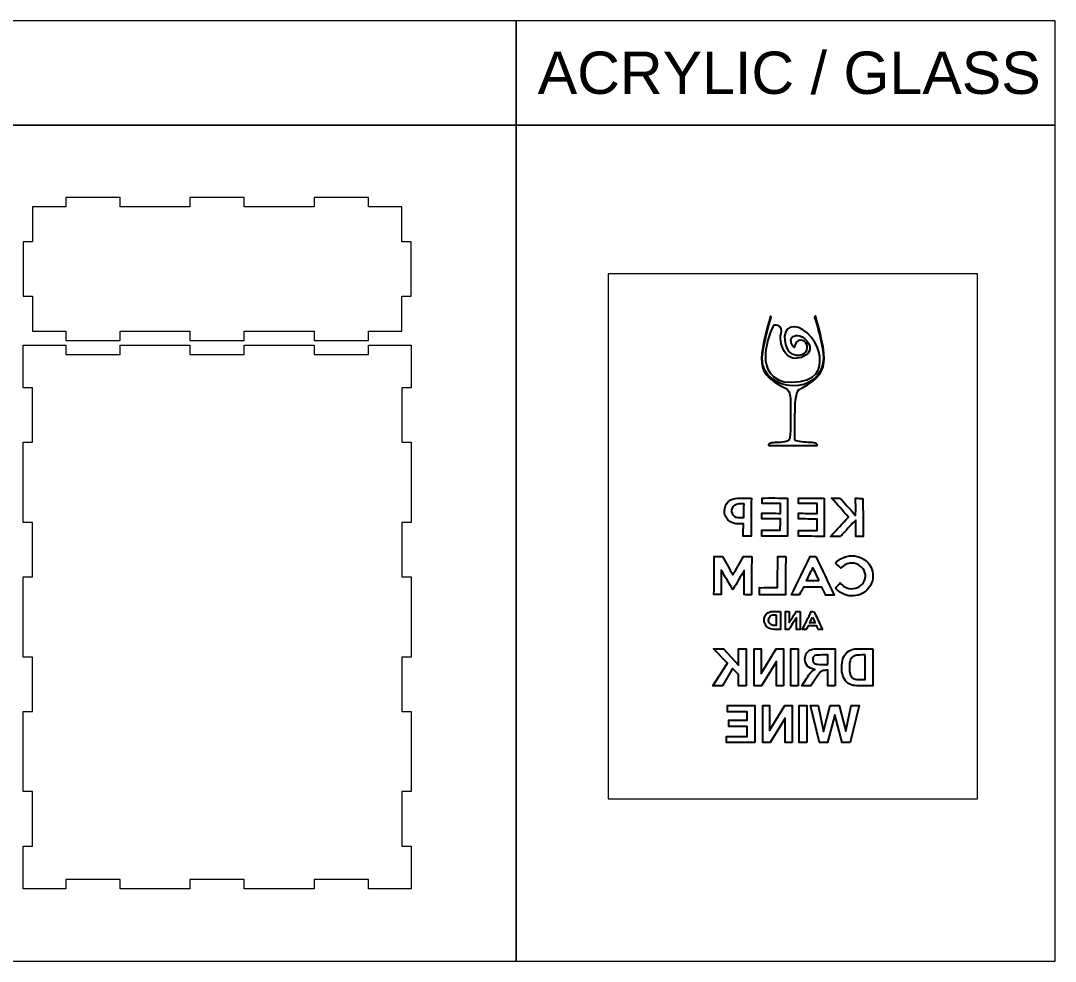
# Model space of a CAD drawing. Header units: millimetres. Extents: x -588 to 588, y -672 to 672.
# Drawn here: x -79 to 588, y -672 to -66 of the extents above; entities that cross this region are included whole.
import ezdxf

# ---------------------------------------------------------------- set-up
doc = ezdxf.new("R2010")
doc.units = ezdxf.units.MM
doc.header["$MEASUREMENT"] = 0
doc.layers.add('Camada 1', color=7, linetype='Continuous')
doc.styles.add('3', font='Arial', dxfattribs={"height": 1})

msp = doc.modelspace()

# ---------------------------------------------------------------- linework, layer by layer
at = {"layer": 'Camada 1', "color": 142, "lineweight": 20}
for points in [[(-587.6315, -133.3866), (240.4087, -133.3866), (240.4087, -66.1864), (-587.6315, -66.1864), (-587.6315, -133.3866)], [(240.4087, -133.3866), (587.6315, -133.3866), (587.6315, -66.1864), (240.4087, -66.1864), (240.4087, -133.3866)], [(-587.6315, -671.8666), (240.4087, -671.8666), (240.4087, -133.3866), (-587.6315, -133.3866), (-587.6315, -671.8666)], [(240.4087, -671.8666), (587.6315, -671.8666), (587.6315, -133.3866), (240.4087, -133.3866), (240.4087, -671.8666)]]:
    msp.add_lwpolyline(points, close=True, dxfattribs=at)
at = {"layer": 'Camada 1', "color": 250, "lineweight": 20}
msp.add_lwpolyline([(299.6132, -567.1748), (537.6132, -567.1748), (537.6132, -229.1748), (299.6132, -229.1748), (299.6132, -567.1748)], close=True, dxfattribs=at)
at = {"layer": 'Camada 1', "color": 230, "lineweight": 9}
for points, knots in [([(30.3886, -266.1266), (30.3886, -266.1266), (-14.6114, -266.1266), (-14.6114, -266.1266), (-14.6114, -266.1266), (-14.6114, -266.1266), (-14.6114, -272.1266), (-14.6114, -272.1266), (-14.6114, -272.1266), (-14.6114, -272.1266), (-49.6114, -272.1266), (-49.6114, -272.1266), (-49.6114, -272.1266), (-49.6114, -272.1266), (-49.6114, -266.1266), (-49.6114, -266.1266), (-49.6114, -266.1266), (-49.6114, -266.1266), (-71.1114, -266.1266), (-71.1114, -266.1266), (-71.1114, -266.1266), (-71.1114, -266.1266), (-71.1114, -243.6266), (-71.1114, -243.6266), (-71.1114, -243.6266), (-71.1114, -243.6266), (-77.1114, -243.6266), (-77.1114, -243.6266), (-77.1114, -243.6266), (-77.1114, -243.6266), (-77.1114, -208.6266), (-77.1114, -208.6266), (-77.1114, -208.6266), (-77.1114, -208.6266), (-71.1114, -208.6266), (-71.1114, -208.6266), (-71.1114, -208.6266), (-71.1114, -208.6266), (-71.1114, -186.1266), (-71.1114, -186.1266), (-71.1114, -186.1266), (-71.1114, -186.1266), (-49.6114, -186.1266), (-49.6114, -186.1266), (-49.6114, -186.1266), (-49.6114, -186.1266), (-49.6114, -180.1266), (-49.6114, -180.1266), (-49.6114, -180.1266), (-49.6114, -180.1266), (-14.6114, -180.1266), (-14.6114, -180.1266), (-14.6114, -180.1266), (-14.6114, -180.1266), (-14.6114, -186.1266), (-14.6114, -186.1266), (-14.6114, -186.1266), (-14.6114, -186.1266), (30.3886, -186.1266), (30.3886, -186.1266), (30.3886, -186.1266), (30.3886, -186.1266), (30.3886, -180.1266), (30.3886, -180.1266), (30.3886, -180.1266), (30.3886, -180.1266), (65.3886, -180.1266), (65.3886, -180.1266), (65.3886, -180.1266), (65.3886, -180.1266), (65.3886, -186.1266), (65.3886, -186.1266), (65.3886, -186.1266), (65.3886, -186.1266), (110.3886, -186.1266), (110.3886, -186.1266), (110.3886, -186.1266), (110.3886, -186.1266), (110.3886, -180.1266), (110.3886, -180.1266), (110.3886, -180.1266), (110.3886, -180.1266), (145.3886, -180.1266), (145.3886, -180.1266), (145.3886, -180.1266), (145.3886, -180.1266), (145.3886, -186.1266), (145.3886, -186.1266), (145.3886, -186.1266), (145.3886, -186.1266), (166.8886, -186.1266), (166.8886, -186.1266), (166.8886, -186.1266), (166.8886, -186.1266), (166.8886, -208.6266), (166.8886, -208.6266), (166.8886, -208.6266), (166.8886, -208.6266), (172.8886, -208.6266), (172.8886, -208.6266), (172.8886, -208.6266), (172.8886, -208.6266), (172.8886, -243.6266), (172.8886, -243.6266), (172.8886, -243.6266), (172.8886, -243.6266), (166.8886, -243.6266), (166.8886, -243.6266), (166.8886, -243.6266), (166.8886, -243.6266), (166.8886, -266.1266), (166.8886, -266.1266), (166.8886, -266.1266), (166.8886, -266.1266), (145.3886, -266.1266), (145.3886, -266.1266), (145.3886, -266.1266), (145.3886, -266.1266), (145.3886, -272.1266), (145.3886, -272.1266), (145.3886, -272.1266), (145.3886, -272.1266), (110.3886, -272.1266), (110.3886, -272.1266), (110.3886, -272.1266), (110.3886, -272.1266), (110.3886, -266.1266), (110.3886, -266.1266), (110.3886, -266.1266), (110.3886, -266.1266), (65.3886, -266.1266), (65.3886, -266.1266), (65.3886, -266.1266), (65.3886, -266.1266), (65.3886, -272.1266), (65.3886, -272.1266), (65.3886, -272.1266), (65.3886, -272.1266), (30.3886, -272.1266), (30.3886, -272.1266), (30.3886, -272.1266), (30.3886, -272.1266), (30.3886, -266.1266), (30.3886, -266.1266)], [0, 0, 0, 0, 0.02702703, 0.02702703, 0.02702703, 0.02702703, 0.05405405, 0.05405405, 0.05405405, 0.05405405, 0.08108108, 0.08108108, 0.08108108, 0.08108108, 0.10810811, 0.10810811, 0.10810811, 0.10810811, 0.13513514, 0.13513514, 0.13513514, 0.13513514, 0.16216216, 0.16216216, 0.16216216, 0.16216216, 0.18918919, 0.18918919, 0.18918919, 0.18918919, 0.21621622, 0.21621622, 0.21621622, 0.21621622, 0.24324324, 0.24324324, 0.24324324, 0.24324324, 0.27027027, 0.27027027, 0.27027027, 0.27027027, 0.2972973, 0.2972973, 0.2972973, 0.2972973, 0.32432432, 0.32432432, 0.32432432, 0.32432432, 0.35135135, 0.35135135, 0.35135135, 0.35135135, 0.37837838, 0.37837838, 0.37837838, 0.37837838, 0.40540541, 0.40540541, 0.40540541, 0.40540541, 0.43243243, 0.43243243, 0.43243243, 0.43243243, 0.45945946, 0.45945946, 0.45945946, 0.45945946, 0.48648649, 0.48648649, 0.48648649, 0.48648649, 0.51351351, 0.51351351, 0.51351351, 0.51351351, 0.54054054, 0.54054054, 0.54054054, 0.54054054, 0.56756757, 0.56756757, 0.56756757, 0.56756757, 0.59459459, 0.59459459, 0.59459459, 0.59459459, 0.62162162, 0.62162162, 0.62162162, 0.62162162, 0.64864865, 0.64864865, 0.64864865, 0.64864865, 0.67567568, 0.67567568, 0.67567568, 0.67567568, 0.7027027, 0.7027027, 0.7027027, 0.7027027, 0.72972973, 0.72972973, 0.72972973, 0.72972973, 0.75675676, 0.75675676, 0.75675676, 0.75675676, 0.78378378, 0.78378378, 0.78378378, 0.78378378, 0.81081081, 0.81081081, 0.81081081, 0.81081081, 0.83783784, 0.83783784, 0.83783784, 0.83783784, 0.86486486, 0.86486486, 0.86486486, 0.86486486, 0.89189189, 0.89189189, 0.89189189, 0.89189189, 0.91891892, 0.91891892, 0.91891892, 0.91891892, 0.94594595, 0.94594595, 0.94594595, 0.94594595, 1, 1, 1, 1]), ([(110.3886, -275.1266), (110.3886, -275.1266), (65.3886, -275.1266), (65.3886, -275.1266), (65.3886, -275.1266), (65.3886, -275.1266), (65.3886, -281.1266), (65.3886, -281.1266), (65.3886, -281.1266), (65.3886, -281.1266), (30.3886, -281.1266), (30.3886, -281.1266), (30.3886, -281.1266), (30.3886, -281.1266), (30.3886, -275.1266), (30.3886, -275.1266), (30.3886, -275.1266), (30.3886, -275.1266), (-14.6114, -275.1266), (-14.6114, -275.1266), (-14.6114, -275.1266), (-14.6114, -275.1266), (-14.6114, -281.1266), (-14.6114, -281.1266), (-14.6114, -281.1266), (-14.6114, -281.1266), (-49.6114, -281.1266), (-49.6114, -281.1266), (-49.6114, -281.1266), (-49.6114, -281.1266), (-49.6114, -275.1266), (-49.6114, -275.1266), (-49.6114, -275.1266), (-49.6114, -275.1266), (-77.1114, -275.1266), (-77.1114, -275.1266), (-77.1114, -275.1266), (-77.1114, -275.1266), (-77.1114, -302.6266), (-77.1114, -302.6266), (-77.1114, -302.6266), (-77.1114, -302.6266), (-71.1114, -302.6266), (-71.1114, -302.6266), (-71.1114, -302.6266), (-71.1114, -302.6266), (-71.1114, -337.6266), (-71.1114, -337.6266), (-71.1114, -337.6266), (-71.1114, -337.6266), (-77.1114, -337.6266), (-77.1114, -337.6266), (-77.1114, -337.6266), (-77.1114, -337.6266), (-77.1114, -389.2933), (-77.1114, -389.2933), (-77.1114, -389.2933), (-77.1114, -389.2933), (-71.1114, -389.2933), (-71.1114, -389.2933), (-71.1114, -389.2933), (-71.1114, -389.2933), (-71.1114, -424.2933), (-71.1114, -424.2933), (-71.1114, -424.2933), (-71.1114, -424.2933), (-77.1114, -424.2933), (-77.1114, -424.2933), (-77.1114, -424.2933), (-77.1114, -424.2933), (-77.1114, -475.9599), (-77.1114, -475.9599), (-77.1114, -475.9599), (-77.1114, -475.9599), (-71.1114, -475.9599), (-71.1114, -475.9599), (-71.1114, -475.9599), (-71.1114, -475.9599), (-71.1114, -510.9599), (-71.1114, -510.9599), (-71.1114, -510.9599), (-71.1114, -510.9599), (-77.1114, -510.9599), (-77.1114, -510.9599), (-77.1114, -510.9599), (-77.1114, -510.9599), (-77.1114, -562.6266), (-77.1114, -562.6266), (-77.1114, -562.6266), (-77.1114, -562.6266), (-71.1114, -562.6266), (-71.1114, -562.6266), (-71.1114, -562.6266), (-71.1114, -562.6266), (-71.1114, -597.6266), (-71.1114, -597.6266), (-71.1114, -597.6266), (-71.1114, -597.6266), (-77.1114, -597.6266), (-77.1114, -597.6266), (-77.1114, -597.6266), (-77.1114, -597.6266), (-77.1114, -625.1266), (-77.1114, -625.1266), (-77.1114, -625.1266), (-77.1114, -625.1266), (-49.6114, -625.1266), (-49.6114, -625.1266), (-49.6114, -625.1266), (-49.6114, -625.1266), (-49.6114, -619.1266), (-49.6114, -619.1266), (-49.6114, -619.1266), (-49.6114, -619.1266), (-14.6114, -619.1266), (-14.6114, -619.1266), (-14.6114, -619.1266), (-14.6114, -619.1266), (-14.6114, -625.1266), (-14.6114, -625.1266), (-14.6114, -625.1266), (-14.6114, -625.1266), (30.3886, -625.1266), (30.3886, -625.1266), (30.3886, -625.1266), (30.3886, -625.1266), (30.3886, -619.1266), (30.3886, -619.1266), (30.3886, -619.1266), (30.3886, -619.1266), (65.3886, -619.1266), (65.3886, -619.1266), (65.3886, -619.1266), (65.3886, -619.1266), (65.3886, -625.1266), (65.3886, -625.1266), (65.3886, -625.1266), (65.3886, -625.1266), (110.3886, -625.1266), (110.3886, -625.1266), (110.3886, -625.1266), (110.3886, -625.1266), (110.3886, -619.1266), (110.3886, -619.1266), (110.3886, -619.1266), (110.3886, -619.1266), (145.3886, -619.1266), (145.3886, -619.1266), (145.3886, -619.1266), (145.3886, -619.1266), (145.3886, -625.1266), (145.3886, -625.1266), (145.3886, -625.1266), (145.3886, -625.1266), (172.8886, -625.1266), (172.8886, -625.1266), (172.8886, -625.1266), (172.8886, -625.1266), (172.8886, -597.6266), (172.8886, -597.6266), (172.8886, -597.6266), (172.8886, -597.6266), (166.8886, -597.6266), (166.8886, -597.6266), (166.8886, -597.6266), (166.8886, -597.6266), (166.8886, -562.6266), (166.8886, -562.6266), (166.8886, -562.6266), (166.8886, -562.6266), (172.8886, -562.6266), (172.8886, -562.6266), (172.8886, -562.6266), (172.8886, -562.6266), (172.8886, -510.9599), (172.8886, -510.9599), (172.8886, -510.9599), (172.8886, -510.9599), (166.8886, -510.9599), (166.8886, -510.9599), (166.8886, -510.9599), (166.8886, -510.9599), (166.8886, -475.9599), (166.8886, -475.9599), (166.8886, -475.9599), (166.8886, -475.9599), (172.8886, -475.9599), (172.8886, -475.9599), (172.8886, -475.9599), (172.8886, -475.9599), (172.8886, -424.2933), (172.8886, -424.2933), (172.8886, -424.2933), (172.8886, -424.2933), (166.8886, -424.2933), (166.8886, -424.2933), (166.8886, -424.2933), (166.8886, -424.2933), (166.8886, -389.2933), (166.8886, -389.2933), (166.8886, -389.2933), (166.8886, -389.2933), (172.8886, -389.2933), (172.8886, -389.2933), (172.8886, -389.2933), (172.8886, -389.2933), (172.8886, -337.6266), (172.8886, -337.6266), (172.8886, -337.6266), (172.8886, -337.6266), (166.8886, -337.6266), (166.8886, -337.6266), (166.8886, -337.6266), (166.8886, -337.6266), (166.8886, -302.6266), (166.8886, -302.6266), (166.8886, -302.6266), (166.8886, -302.6266), (172.8886, -302.6266), (172.8886, -302.6266), (172.8886, -302.6266), (172.8886, -302.6266), (172.8886, -275.1266), (172.8886, -275.1266), (172.8886, -275.1266), (172.8886, -275.1266), (145.3886, -275.1266), (145.3886, -275.1266), (145.3886, -275.1266), (145.3886, -275.1266), (145.3886, -281.1266), (145.3886, -281.1266), (145.3886, -281.1266), (145.3886, -281.1266), (110.3886, -281.1266), (110.3886, -281.1266), (110.3886, -281.1266), (110.3886, -281.1266), (110.3886, -275.1266), (110.3886, -275.1266)], [0, 0, 0, 0, 0.01639344, 0.01639344, 0.01639344, 0.01639344, 0.03278689, 0.03278689, 0.03278689, 0.03278689, 0.04918033, 0.04918033, 0.04918033, 0.04918033, 0.06557377, 0.06557377, 0.06557377, 0.06557377, 0.08196721, 0.08196721, 0.08196721, 0.08196721, 0.09836066, 0.09836066, 0.09836066, 0.09836066, 0.1147541, 0.1147541, 0.1147541, 0.1147541, 0.13114754, 0.13114754, 0.13114754, 0.13114754, 0.14754098, 0.14754098, 0.14754098, 0.14754098, 0.16393443, 0.16393443, 0.16393443, 0.16393443, 0.18032787, 0.18032787, 0.18032787, 0.18032787, 0.19672131, 0.19672131, 0.19672131, 0.19672131, 0.21311475, 0.21311475, 0.21311475, 0.21311475, 0.2295082, 0.2295082, 0.2295082, 0.2295082, 0.24590164, 0.24590164, 0.24590164, 0.24590164, 0.26229508, 0.26229508, 0.26229508, 0.26229508, 0.27868852, 0.27868852, 0.27868852, 0.27868852, 0.29508197, 0.29508197, 0.29508197, 0.29508197, 0.31147541, 0.31147541, 0.31147541, 0.31147541, 0.32786885, 0.32786885, 0.32786885, 0.32786885, 0.3442623, 0.3442623, 0.3442623, 0.3442623, 0.36065574, 0.36065574, 0.36065574, 0.36065574, 0.37704918, 0.37704918, 0.37704918, 0.37704918, 0.39344262, 0.39344262, 0.39344262, 0.39344262, 0.40983607, 0.40983607, 0.40983607, 0.40983607, 0.42622951, 0.42622951, 0.42622951, 0.42622951, 0.44262295, 0.44262295, 0.44262295, 0.44262295, 0.45901639, 0.45901639, 0.45901639, 0.45901639, 0.47540984, 0.47540984, 0.47540984, 0.47540984, 0.49180328, 0.49180328, 0.49180328, 0.49180328, 0.50819672, 0.50819672, 0.50819672, 0.50819672, 0.52459016, 0.52459016, 0.52459016, 0.52459016, 0.54098361, 0.54098361, 0.54098361, 0.54098361, 0.55737705, 0.55737705, 0.55737705, 0.55737705, 0.57377049, 0.57377049, 0.57377049, 0.57377049, 0.59016393, 0.59016393, 0.59016393, 0.59016393, 0.60655738, 0.60655738, 0.60655738, 0.60655738, 0.62295082, 0.62295082, 0.62295082, 0.62295082, 0.63934426, 0.63934426, 0.63934426, 0.63934426, 0.6557377, 0.6557377, 0.6557377, 0.6557377, 0.67213115, 0.67213115, 0.67213115, 0.67213115, 0.68852459, 0.68852459, 0.68852459, 0.68852459, 0.70491803, 0.70491803, 0.70491803, 0.70491803, 0.72131148, 0.72131148, 0.72131148, 0.72131148, 0.73770492, 0.73770492, 0.73770492, 0.73770492, 0.75409836, 0.75409836, 0.75409836, 0.75409836, 0.7704918, 0.7704918, 0.7704918, 0.7704918, 0.78688525, 0.78688525, 0.78688525, 0.78688525, 0.80327869, 0.80327869, 0.80327869, 0.80327869, 0.81967213, 0.81967213, 0.81967213, 0.81967213, 0.83606557, 0.83606557, 0.83606557, 0.83606557, 0.85245902, 0.85245902, 0.85245902, 0.85245902, 0.86885246, 0.86885246, 0.86885246, 0.86885246, 0.8852459, 0.8852459, 0.8852459, 0.8852459, 0.90163934, 0.90163934, 0.90163934, 0.90163934, 0.91803279, 0.91803279, 0.91803279, 0.91803279, 0.93442623, 0.93442623, 0.93442623, 0.93442623, 0.95081967, 0.95081967, 0.95081967, 0.95081967, 0.96721311, 0.96721311, 0.96721311, 0.96721311, 1, 1, 1, 1])]:
    msp.add_open_spline(points, degree=3, knots=knots, dxfattribs=at)
at = {"layer": 'Camada 1', "color": 114}
for points, knots in [([(417.1845, -311.6393), (417.106, -308.9704), (416.9868, -304.9376), (414.6723, -303.3053), (414.6723, -303.3053), (401.0546, -296.6545), (398.5107, -291.8838), (398.4039, -283.7058), (398.4039, -283.7058), (398.3095, -276.4508), (404.1984, -256.5773), (404.2591, -256.3799), (404.2591, -256.3799), (404.2777, -256.3172), (404.7239, -257.0085), (404.7239, -257.0085), (404.7239, -257.0085), (403.9539, -259.5765), (398.8111, -276.9975), (398.8986, -283.702), (398.8986, -283.702), (399.2645, -306.2686), (437.5441, -308.0409), (438.376, -283.6986), (438.376, -283.6986), (438.6282, -276.7722), (433.6776, -260.5859), (432.6419, -257.2862), (432.6419, -257.2862), (432.6419, -257.2862), (433.1849, -256.2271), (433.1993, -256.2712), (433.1993, -256.2712), (433.2614, -256.4641), (439.0955, -275.9643), (438.8137, -283.7093), (438.8137, -283.7093), (438.5326, -291.4266), (435.9217, -296.8705), (424.0485, -302.9811), (424.0485, -302.9811), (423.4752, -303.294), (422.9571, -303.5479), (422.5774, -303.7253), (422.5774, -303.7253), (420.0935, -305.4581), (420.0639, -315.8427), (420.0639, -315.9478), (420.0639, -315.9478), (420.0639, -316.5755), (420.036, -317.8002), (420.0005, -319.3509), (420.0005, -319.3509), (419.8992, -323.7609), (419.7294, -331.1414), (419.9654, -335.6206), (419.9654, -335.6206), (420.0543, -337.3074), (424.9728, -337.5478), (428.5643, -337.7229), (428.5643, -337.7229), (430.4557, -337.8152), (432.0887, -337.8951), (432.7467, -338.1587), (432.7467, -338.1587), (433.5315, -338.4725), (434.4479, -338.9445), (434.3586, -339.4082), (434.3586, -339.4082), (434.3318, -339.5477), (434.1908, -339.7823), (433.5514, -339.7823), (433.5514, -339.7823), (433.5514, -339.7823), (403.7221, -339.7823), (403.7221, -339.7823), (403.7221, -339.7823), (403.2456, -339.7823), (402.9239, -339.6132), (402.8829, -339.3414), (402.8829, -339.3414), (402.8198, -338.9259), (403.4082, -338.5045), (404.5383, -338.1549), (404.5383, -338.1549), (405.1611, -337.9616), (406.4423, -337.911), (407.9262, -337.8517), (407.9262, -337.8517), (411.2159, -337.7208), (415.7217, -337.541), (416.5255, -335.7168), (416.5255, -335.7168), (416.8679, -334.9396), (417.0581, -331.203), (417.1569, -326.917), (417.1569, -326.917), (417.1931, -322.1924), (417.2296, -315.821), (417.2003, -312.1465), (417.2003, -312.1465), (417.1948, -311.9821), (417.1893, -311.8154), (417.1845, -311.6393)], [0, 0, 0, 0, 0.03703704, 0.03703704, 0.03703704, 0.03703704, 0.07407407, 0.07407407, 0.07407407, 0.07407407, 0.11111111, 0.11111111, 0.11111111, 0.11111111, 0.14814815, 0.14814815, 0.14814815, 0.14814815, 0.18518519, 0.18518519, 0.18518519, 0.18518519, 0.22222222, 0.22222222, 0.22222222, 0.22222222, 0.25925926, 0.25925926, 0.25925926, 0.25925926, 0.2962963, 0.2962963, 0.2962963, 0.2962963, 0.33333333, 0.33333333, 0.33333333, 0.33333333, 0.37037037, 0.37037037, 0.37037037, 0.37037037, 0.40740741, 0.40740741, 0.40740741, 0.40740741, 0.44444444, 0.44444444, 0.44444444, 0.44444444, 0.48148148, 0.48148148, 0.48148148, 0.48148148, 0.51851852, 0.51851852, 0.51851852, 0.51851852, 0.55555556, 0.55555556, 0.55555556, 0.55555556, 0.59259259, 0.59259259, 0.59259259, 0.59259259, 0.62962963, 0.62962963, 0.62962963, 0.62962963, 0.66666667, 0.66666667, 0.66666667, 0.66666667, 0.7037037, 0.7037037, 0.7037037, 0.7037037, 0.74074074, 0.74074074, 0.74074074, 0.74074074, 0.77777778, 0.77777778, 0.77777778, 0.77777778, 0.81481481, 0.81481481, 0.81481481, 0.81481481, 0.85185185, 0.85185185, 0.85185185, 0.85185185, 0.88888889, 0.88888889, 0.88888889, 0.88888889, 0.92592593, 0.92592593, 0.92592593, 0.92592593, 1, 1, 1, 1]), ([(411.0235, -267.5192), (409.9094, -271.7575), (411.5114, -277.1064), (414.1489, -280.4383), (414.1489, -280.4383), (416.9146, -283.9324), (420.0766, -284.2229), (424.126, -282.9576), (424.126, -282.9576), (428.748, -281.5131), (431.9019, -277.7139), (427.6907, -272.3256), (427.6907, -272.3256), (423.8542, -267.4172), (419.017, -268.8309), (417.9848, -270.1246), (417.9848, -270.1246), (416.6464, -271.801), (417.8015, -275.6291), (419.5764, -276.6241), (419.5764, -276.6241), (419.5764, -276.6241), (420.304, -270.8853), (424.7282, -272.1854), (424.7282, -272.1854), (428.7108, -273.3561), (428.7228, -278.0125), (426.108, -280.342), (426.108, -280.342), (423.91, -282.3009), (417.8504, -281.8444), (415.8643, -278.9812), (415.8643, -278.9812), (412.74, -274.4778), (411.1445, -263.1022), (419.2106, -263.2744), (419.2106, -263.2744), (427.2765, -263.4467), (435.2433, -274.249), (435.9637, -282.7205), (435.9637, -282.7205), (436.6293, -290.5492), (434.4486, -298.5432), (417.6637, -299.0275), (417.6637, -299.0275), (404.2425, -299.415), (400.7225, -288.7215), (400.9048, -282.6808), (400.9048, -282.6808), (401.0687, -277.2474), (402.8181, -268.0834), (406.299, -262.3377), (406.299, -262.3377), (408.1329, -261.9231), (412.3278, -262.5574), (411.0235, -267.5192)], [0, 0, 0, 0, 0.06666667, 0.06666667, 0.06666667, 0.06666667, 0.13333333, 0.13333333, 0.13333333, 0.13333333, 0.2, 0.2, 0.2, 0.2, 0.26666667, 0.26666667, 0.26666667, 0.26666667, 0.33333333, 0.33333333, 0.33333333, 0.33333333, 0.4, 0.4, 0.4, 0.4, 0.46666667, 0.46666667, 0.46666667, 0.46666667, 0.53333333, 0.53333333, 0.53333333, 0.53333333, 0.6, 0.6, 0.6, 0.6, 0.66666667, 0.66666667, 0.66666667, 0.66666667, 0.73333333, 0.73333333, 0.73333333, 0.73333333, 0.8, 0.8, 0.8, 0.8, 0.86666667, 0.86666667, 0.86666667, 0.86666667, 1, 1, 1, 1]), ([(391.9165, -373.5872), (388.9609, -373.5551), (386.0327, -373.5801), (383.0751, -373.6045), (383.0751, -373.6045), (380.8295, -373.5798), (378.6032, -374.4649), (376.9647, -376.0107), (376.9647, -376.0107), (373.8339, -378.9897), (373.687, -384.5886), (376.8092, -387.6359), (376.8092, -387.6359), (377.8224, -388.6131), (379.0666, -389.309), (380.3974, -389.7784), (380.3974, -389.7784), (382.4355, -390.5115), (384.6566, -390.1946), (386.788, -390.2744), (386.788, -390.2744), (386.7018, -392.9177), (386.7013, -395.5328), (386.7013, -398.1766), (386.7013, -398.1766), (388.3497, -398.2227), (389.9987, -398.1271), (391.6769, -398.1168), (391.6769, -398.1168), (391.7949, -389.9603), (391.7989, -381.7732), (391.9165, -373.5872)], [0, 0, 0, 0, 0.11111111, 0.11111111, 0.11111111, 0.11111111, 0.22222222, 0.22222222, 0.22222222, 0.22222222, 0.33333333, 0.33333333, 0.33333333, 0.33333333, 0.44444444, 0.44444444, 0.44444444, 0.44444444, 0.55555556, 0.55555556, 0.55555556, 0.55555556, 0.66666667, 0.66666667, 0.66666667, 0.66666667, 0.77777778, 0.77777778, 0.77777778, 0.77777778, 1, 1, 1, 1]), ([(386.9616, -377.0295), (384.9435, -377.0076), (382.6984, -376.8411), (381.0349, -378.1589), (381.0349, -378.1589), (378.3979, -380.12), (379.0295, -384.8744), (382.1148, -386.0737), (382.1148, -386.0737), (383.6165, -386.5734), (385.2689, -386.2499), (386.8306, -386.352), (386.8306, -386.352), (386.8645, -383.2541), (386.8704, -380.1558), (386.9616, -377.0295)], [0, 0, 0, 0, 0.2, 0.2, 0.2, 0.2, 0.4, 0.4, 0.4, 0.4, 0.6, 0.6, 0.6, 0.6, 1, 1, 1, 1]), ([(415.2554, -373.5579), (409.7685, -373.5831), (404.2839, -373.4379), (398.7665, -373.605), (398.7665, -373.605), (398.7832, -374.7423), (398.7704, -375.9075), (398.7576, -377.0733), (398.7576, -377.0733), (402.7366, -377.1162), (406.7174, -377.0746), (410.6668, -377.1178), (410.6668, -377.1178), (410.6447, -379.2208), (410.65, -381.3251), (410.6273, -383.428), (410.6273, -383.428), (406.6483, -383.3845), (402.6965, -383.3985), (398.717, -383.3834), (398.717, -383.3834), (398.7321, -384.5776), (398.7198, -385.7712), (398.7065, -386.9651), (398.7065, -386.9651), (402.6571, -386.9801), (406.6366, -387.0803), (410.588, -386.9813), (410.588, -386.9813), (410.5613, -389.4259), (410.5635, -391.8705), (410.5363, -394.3154), (410.5363, -394.3154), (406.5584, -394.2147), (402.6055, -394.3423), (398.6266, -394.3276), (398.6266, -394.3276), (398.6126, -395.6062), (398.5981, -396.8565), (398.6126, -398.1365), (398.6126, -398.1365), (404.1277, -398.1393), (409.6135, -398.1427), (415.1277, -398.1748), (415.1277, -398.1748), (415.1892, -389.9594), (415.2508, -381.7451), (415.2554, -373.5579)], [0, 0, 0, 0, 0.07692308, 0.07692308, 0.07692308, 0.07692308, 0.15384615, 0.15384615, 0.15384615, 0.15384615, 0.23076923, 0.23076923, 0.23076923, 0.23076923, 0.30769231, 0.30769231, 0.30769231, 0.30769231, 0.38461538, 0.38461538, 0.38461538, 0.38461538, 0.46153846, 0.46153846, 0.46153846, 0.46153846, 0.53846154, 0.53846154, 0.53846154, 0.53846154, 0.61538462, 0.61538462, 0.61538462, 0.61538462, 0.69230769, 0.69230769, 0.69230769, 0.69230769, 0.76923077, 0.76923077, 0.76923077, 0.76923077, 0.84615385, 0.84615385, 0.84615385, 0.84615385, 1, 1, 1, 1]), ([(438.8489, -373.6164), (433.3352, -373.4993), (427.79, -373.6375), (422.2478, -373.5491), (422.2478, -373.5491), (422.235, -374.7427), (422.3072, -375.9087), (422.3231, -377.075), (422.3231, -377.075), (426.3021, -377.1466), (430.2822, -377.1048), (434.2332, -377.148), (434.2332, -377.148), (434.2673, -379.2518), (434.2161, -381.3553), (434.2216, -383.4587), (434.2216, -383.4587), (430.2414, -383.4434), (426.2906, -383.4005), (422.3107, -383.3852), (422.3107, -383.3852), (422.2974, -384.6078), (422.3129, -385.8303), (422.2998, -387.0239), (422.2998, -387.0239), (426.2791, -387.0389), (430.2584, -387.0821), (434.238, -387.0975), (434.238, -387.0975), (434.1826, -389.5415), (434.213, -391.9869), (434.2152, -394.4315), (434.2152, -394.4315), (430.2354, -394.4161), (426.2555, -394.3733), (422.2478, -394.3579), (422.2478, -394.3579), (422.2627, -395.6087), (422.2487, -396.8873), (422.2632, -398.1386), (422.2632, -398.1386), (427.7775, -398.2274), (433.3207, -398.2026), (438.8637, -398.2632), (438.8637, -398.2632), (438.7548, -390.0464), (438.8446, -381.832), (438.8489, -373.6164)], [0, 0, 0, 0, 0.07692308, 0.07692308, 0.07692308, 0.07692308, 0.15384615, 0.15384615, 0.15384615, 0.15384615, 0.23076923, 0.23076923, 0.23076923, 0.23076923, 0.30769231, 0.30769231, 0.30769231, 0.30769231, 0.38461538, 0.38461538, 0.38461538, 0.38461538, 0.46153846, 0.46153846, 0.46153846, 0.46153846, 0.53846154, 0.53846154, 0.53846154, 0.53846154, 0.61538462, 0.61538462, 0.61538462, 0.61538462, 0.69230769, 0.69230769, 0.69230769, 0.69230769, 0.76923077, 0.76923077, 0.76923077, 0.76923077, 0.84615385, 0.84615385, 0.84615385, 0.84615385, 1, 1, 1, 1]), ([(463.7208, -373.7746), (462.1858, -373.7575), (460.6224, -373.7404), (459.0593, -373.7234), (459.0593, -373.7234), (459.0764, -377.3912), (459.0931, -381.0583), (459.0527, -384.7533), (459.0527, -384.7533), (456.047, -381.423), (453.0419, -378.0927), (450.0646, -374.7342), (450.0646, -374.7342), (449.6141, -374.3601), (449.3091, -373.6742), (448.6553, -373.6668), (448.6553, -373.6668), (446.9788, -373.5915), (445.2724, -373.6299), (443.5672, -373.6114), (443.5672, -373.6114), (447.1903, -377.6876), (450.812, -381.7641), (454.4926, -385.8121), (454.4926, -385.8121), (450.6378, -389.9486), (446.727, -394.0567), (442.957, -398.251), (442.957, -398.251), (444.9755, -398.2729), (446.9929, -398.3517), (449.0119, -398.2892), (449.0119, -398.2892), (449.8979, -397.8724), (450.4193, -396.9682), (451.0804, -396.2936), (451.0804, -396.2936), (453.7837, -393.4519), (456.4031, -390.4956), (459.1623, -387.74), (459.1623, -387.74), (459.209, -391.2651), (459.199, -394.762), (459.2174, -398.2866), (459.2174, -398.2866), (460.7808, -398.3039), (462.344, -398.3207), (463.9352, -398.3384), (463.9352, -398.3384), (463.7973, -390.1492), (463.8589, -381.963), (463.7208, -373.7746)], [0, 0, 0, 0, 0.07142857, 0.07142857, 0.07142857, 0.07142857, 0.14285714, 0.14285714, 0.14285714, 0.14285714, 0.21428571, 0.21428571, 0.21428571, 0.21428571, 0.28571429, 0.28571429, 0.28571429, 0.28571429, 0.35714286, 0.35714286, 0.35714286, 0.35714286, 0.42857143, 0.42857143, 0.42857143, 0.42857143, 0.5, 0.5, 0.5, 0.5, 0.57142857, 0.57142857, 0.57142857, 0.57142857, 0.64285714, 0.64285714, 0.64285714, 0.64285714, 0.71428571, 0.71428571, 0.71428571, 0.71428571, 0.78571429, 0.78571429, 0.78571429, 0.78571429, 0.85714286, 0.85714286, 0.85714286, 0.85714286, 1, 1, 1, 1]), ([(392.1314, -411.1704), (390.3403, -411.1789), (388.5504, -411.1025), (386.7584, -411.2246), (386.7584, -411.2246), (384.5255, -415.1801), (382.2658, -419.1352), (380.0335, -423.0911), (380.0335, -423.0911), (377.8311, -419.1155), (375.5138, -415.1666), (373.2551, -411.2195), (373.2551, -411.2195), (371.5206, -411.2005), (369.7863, -411.2098), (368.0237, -411.1908), (368.0237, -411.1908), (367.9349, -419.3483), (367.902, -427.5058), (367.8426, -435.664), (367.8426, -435.664), (369.3483, -435.7098), (370.8844, -435.67), (372.3901, -435.7143), (372.3901, -435.7143), (372.4191, -430.4834), (372.3913, -425.2523), (372.505, -420.0519), (372.505, -420.0519), (375.0755, -424.1167), (377.4456, -428.293), (379.9601, -432.3854), (379.9601, -432.3854), (382.534, -428.4058), (384.8245, -424.2512), (387.2853, -420.1854), (387.2853, -420.1854), (387.258, -425.3865), (387.2003, -430.5884), (387.1727, -435.7618), (387.1727, -435.7618), (388.7639, -435.8075), (390.3834, -435.8255), (391.9755, -435.8141), (391.9755, -435.8141), (392.0081, -427.5992), (392.0975, -419.3851), (392.1314, -411.1704)], [0, 0, 0, 0, 0.07692308, 0.07692308, 0.07692308, 0.07692308, 0.15384615, 0.15384615, 0.15384615, 0.15384615, 0.23076923, 0.23076923, 0.23076923, 0.23076923, 0.30769231, 0.30769231, 0.30769231, 0.30769231, 0.38461538, 0.38461538, 0.38461538, 0.38461538, 0.46153846, 0.46153846, 0.46153846, 0.46153846, 0.53846154, 0.53846154, 0.53846154, 0.53846154, 0.61538462, 0.61538462, 0.61538462, 0.61538462, 0.69230769, 0.69230769, 0.69230769, 0.69230769, 0.76923077, 0.76923077, 0.76923077, 0.76923077, 0.84615385, 0.84615385, 0.84615385, 0.84615385, 1, 1, 1, 1]), ([(414.0202, -411.1531), (412.3152, -411.1061), (410.6074, -411.2301), (408.9019, -411.2395), (408.9019, -411.2395), (408.8862, -417.9198), (408.7842, -424.5994), (408.7981, -431.2512), (408.7981, -431.2512), (404.9035, -431.1802), (401.0359, -431.3089), (397.1431, -431.2666), (397.1431, -431.2666), (397.1536, -432.8013), (397.1374, -434.3079), (397.121, -435.8426), (397.121, -435.8426), (402.7188, -435.9608), (408.293, -435.8502), (413.8925, -435.8835), (413.8925, -435.8835), (413.9537, -427.6398), (413.959, -419.3964), (414.0202, -411.1531)], [0, 0, 0, 0, 0.14285714, 0.14285714, 0.14285714, 0.14285714, 0.28571429, 0.28571429, 0.28571429, 0.28571429, 0.42857143, 0.42857143, 0.42857143, 0.42857143, 0.57142857, 0.57142857, 0.57142857, 0.57142857, 0.71428571, 0.71428571, 0.71428571, 0.71428571, 1, 1, 1, 1]), ([(433.5188, -411.3094), (432.2689, -411.2676), (431.0176, -411.2821), (429.7672, -411.2681), (429.7672, -411.2681), (425.7268, -419.4393), (421.6855, -427.6392), (417.7023, -435.8681), (417.7023, -435.8681), (419.3779, -435.9432), (421.0556, -435.9039), (422.7322, -435.9227), (422.7322, -435.9227), (423.6596, -434.3124), (424.5301, -432.6728), (425.3731, -431.0051), (425.3731, -431.0051), (429.3521, -431.0486), (433.3049, -430.921), (437.284, -430.9928), (437.284, -430.9928), (438.062, -432.6785), (438.8963, -434.365), (439.7593, -436.0227), (439.7593, -436.0227), (441.5501, -436.0148), (443.3406, -436.0336), (445.1603, -436.0244), (445.1603, -436.0244), (441.3275, -427.7402), (437.352, -419.5669), (433.5188, -411.3094)], [0, 0, 0, 0, 0.11111111, 0.11111111, 0.11111111, 0.11111111, 0.22222222, 0.22222222, 0.22222222, 0.22222222, 0.33333333, 0.33333333, 0.33333333, 0.33333333, 0.44444444, 0.44444444, 0.44444444, 0.44444444, 0.55555556, 0.55555556, 0.55555556, 0.55555556, 0.66666667, 0.66666667, 0.66666667, 0.66666667, 0.77777778, 0.77777778, 0.77777778, 0.77777778, 1, 1, 1, 1]), ([(465.838, -414.1355), (462.5154, -411.2002), (457.7524, -410.0672), (453.4769, -411.1011), (453.4769, -411.1011), (450.5707, -411.723), (447.9663, -413.3151), (446.0098, -415.511), (446.0098, -415.511), (447.1349, -416.5747), (448.289, -417.611), (449.4141, -418.7322), (449.4141, -418.7322), (451.3103, -416.8762), (453.7996, -415.397), (456.5281, -415.4831), (456.5281, -415.4831), (460.3098, -415.3825), (464.0625, -417.9254), (465.0739, -421.6318), (465.0739, -421.6318), (465.8957, -424.4832), (464.8934, -427.7422), (462.6555, -429.6788), (462.6555, -429.6788), (459.8413, -432.2629), (455.3453, -432.6978), (452.0684, -430.7289), (452.0684, -430.7289), (450.9385, -430.0907), (450.0107, -429.1709), (449.1682, -428.1959), (449.1682, -428.1959), (448.0755, -429.3207), (447.096, -430.5325), (446.0321, -431.686), (446.0321, -431.686), (448.7319, -434.3017), (452.1771, -436.4157), (456.0134, -436.571), (456.0134, -436.571), (460.3025, -436.8453), (464.7005, -435.0167), (467.4091, -431.6639), (467.4091, -431.6639), (469.2818, -429.3819), (470.3093, -426.4364), (470.2278, -423.4794), (470.2278, -423.4794), (470.2385, -419.8973), (468.5702, -416.4115), (465.838, -414.1355)], [0, 0, 0, 0, 0.07142857, 0.07142857, 0.07142857, 0.07142857, 0.14285714, 0.14285714, 0.14285714, 0.14285714, 0.21428571, 0.21428571, 0.21428571, 0.21428571, 0.28571429, 0.28571429, 0.28571429, 0.28571429, 0.35714286, 0.35714286, 0.35714286, 0.35714286, 0.42857143, 0.42857143, 0.42857143, 0.42857143, 0.5, 0.5, 0.5, 0.5, 0.57142857, 0.57142857, 0.57142857, 0.57142857, 0.64285714, 0.64285714, 0.64285714, 0.64285714, 0.71428571, 0.71428571, 0.71428571, 0.71428571, 0.78571429, 0.78571429, 0.78571429, 0.78571429, 0.85714286, 0.85714286, 0.85714286, 0.85714286, 1, 1, 1, 1]), ([(435.3954, -426.8792), (434.1188, -424.0505), (432.7842, -421.2793), (431.4795, -418.4507), (431.4795, -418.4507), (430.085, -421.221), (428.8026, -424.0497), (427.436, -426.8208), (427.436, -426.8208), (430.0798, -426.8785), (432.7522, -426.8507), (435.3954, -426.8792)], [0, 0, 0, 0, 0.25, 0.25, 0.25, 0.25, 0.5, 0.5, 0.5, 0.5, 1, 1, 1, 1]), ([(410.6486, -446.5655), (408.9431, -446.5747), (407.2661, -446.5282), (405.5599, -446.5374), (405.5599, -446.5374), (402.7174, -446.5353), (399.9891, -449.0641), (400.1562, -451.9945), (400.1562, -451.9945), (399.9255, -454.9477), (402.3697, -457.5895), (405.2074, -458.0474), (405.2074, -458.0474), (406.9962, -458.2944), (408.8456, -458.1156), (410.663, -458.193), (410.663, -458.193), (410.7345, -454.327), (410.5775, -450.4595), (410.6486, -446.5655)], [0, 0, 0, 0, 0.16666667, 0.16666667, 0.16666667, 0.16666667, 0.33333333, 0.33333333, 0.33333333, 0.33333333, 0.5, 0.5, 0.5, 0.5, 0.66666667, 0.66666667, 0.66666667, 0.66666667, 1, 1, 1, 1]), ([(407.953, -448.7246), (406.6155, -448.7957), (404.9421, -448.4077), (403.9356, -449.5621), (403.9356, -449.5621), (402.2707, -450.9933), (402.6081, -453.9248), (404.4435, -455.0542), (404.4435, -455.0542), (405.4589, -455.8037), (406.7682, -455.6758), (407.9333, -455.6892), (407.9333, -455.6892), (407.9303, -453.3574), (407.9559, -451.0555), (407.953, -448.7246)], [0, 0, 0, 0, 0.2, 0.2, 0.2, 0.2, 0.4, 0.4, 0.4, 0.4, 0.6, 0.6, 0.6, 0.6, 1, 1, 1, 1]), ([(423.3251, -446.6467), (422.5011, -446.6376), (421.6764, -446.6283), (420.8242, -446.6479), (420.8242, -446.6479), (419.3489, -449.0194), (417.7315, -451.3051), (416.1707, -453.6747), (416.1707, -453.6747), (416.1672, -451.3728), (416.2494, -449.0709), (416.1883, -446.7954), (416.1883, -446.7954), (415.5109, -446.4472), (414.6549, -446.6661), (413.9166, -446.5726), (413.9166, -446.5726), (413.9038, -450.4382), (413.8898, -454.3044), (413.8751, -458.1987), (413.8751, -458.1987), (414.5579, -458.2066), (415.2679, -458.214), (415.9785, -458.222), (415.9785, -458.222), (417.6268, -455.7094), (419.3315, -453.1981), (420.9791, -450.6579), (420.9791, -450.6579), (421.0085, -453.1878), (420.9809, -455.7174), (420.9817, -458.2478), (420.9817, -458.2478), (421.7489, -458.2563), (422.5161, -458.2645), (423.2842, -458.2725), (423.2842, -458.2725), (423.3266, -454.4072), (423.3404, -450.5132), (423.3251, -446.6467)], [0, 0, 0, 0, 0.09090909, 0.09090909, 0.09090909, 0.09090909, 0.18181818, 0.18181818, 0.18181818, 0.18181818, 0.27272727, 0.27272727, 0.27272727, 0.27272727, 0.36363636, 0.36363636, 0.36363636, 0.36363636, 0.45454545, 0.45454545, 0.45454545, 0.45454545, 0.54545455, 0.54545455, 0.54545455, 0.54545455, 0.63636364, 0.63636364, 0.63636364, 0.63636364, 0.72727273, 0.72727273, 0.72727273, 0.72727273, 0.81818182, 0.81818182, 0.81818182, 0.81818182, 1, 1, 1, 1]), ([(432.1936, -446.7431), (431.5978, -446.6519), (431.029, -446.6735), (430.4321, -446.6962), (430.4321, -446.6962), (428.5993, -450.5134), (426.682, -454.3302), (424.849, -458.1758), (424.849, -458.1758), (425.6449, -458.1846), (426.44, -458.1931), (427.2653, -458.2025), (427.2653, -458.2025), (427.6709, -457.4396), (428.1058, -456.6775), (428.512, -455.9134), (428.512, -455.9134), (430.331, -455.9339), (432.1221, -455.9532), (433.9413, -455.9442), (433.9413, -455.9442), (434.3309, -456.7165), (434.7204, -457.4885), (435.1104, -458.2307), (435.1104, -458.2307), (435.9625, -458.2694), (436.8444, -458.2506), (437.6967, -458.2602), (437.6967, -458.2602), (436.28, -455.2318), (434.8633, -452.2307), (433.446, -449.2019), (433.446, -449.2019), (433.0287, -448.3725), (432.7257, -447.4885), (432.1936, -446.7431)], [0, 0, 0, 0, 0.1, 0.1, 0.1, 0.1, 0.2, 0.2, 0.2, 0.2, 0.3, 0.3, 0.3, 0.3, 0.4, 0.4, 0.4, 0.4, 0.5, 0.5, 0.5, 0.5, 0.6, 0.6, 0.6, 0.6, 0.7, 0.7, 0.7, 0.7, 0.8, 0.8, 0.8, 0.8, 1, 1, 1, 1]), ([(431.3318, -450.2017), (430.6644, -451.4177), (430.0819, -452.6901), (429.4142, -453.9336), (429.4142, -453.9336), (430.6368, -453.9467), (431.8593, -453.9316), (433.081, -453.9445), (433.081, -453.9445), (432.4696, -452.717), (431.8863, -451.4595), (431.3318, -450.2017)], [0, 0, 0, 0, 0.25, 0.25, 0.25, 0.25, 0.5, 0.5, 0.5, 0.5, 1, 1, 1, 1]), ([(388.5087, -494.4587), (388.5087, -494.4587), (388.5087, -470.5941), (388.5087, -470.5941), (388.5087, -470.5941), (388.5087, -470.5941), (383.6757, -470.5941), (383.6757, -470.5941), (383.6757, -470.5941), (383.6757, -470.5941), (383.6757, -481.1653), (383.6757, -481.1653), (383.6757, -481.1653), (383.6757, -481.1653), (373.9377, -470.5941), (373.9377, -470.5941), (373.9377, -470.5941), (373.9377, -470.5941), (367.4605, -470.5941), (367.4605, -470.5941), (367.4605, -470.5941), (367.4605, -470.5941), (376.4652, -479.8877), (376.4652, -479.8877), (376.4652, -479.8877), (376.4652, -479.8877), (366.9939, -494.4587), (366.9939, -494.4587), (366.9939, -494.4587), (366.9939, -494.4587), (373.2266, -494.4587), (373.2266, -494.4587), (373.2266, -494.4587), (373.2266, -494.4587), (379.7928, -483.2541), (379.7928, -483.2541), (379.7928, -483.2541), (379.7928, -483.2541), (383.6757, -487.2426), (383.6757, -487.2426), (383.6757, -487.2426), (383.6757, -487.2426), (383.6757, -494.4587), (383.6757, -494.4587), (383.6757, -494.4587), (383.6757, -494.4587), (388.5087, -494.4587), (388.5087, -494.4587)], [0, 0, 0, 0, 0.07692308, 0.07692308, 0.07692308, 0.07692308, 0.15384615, 0.15384615, 0.15384615, 0.15384615, 0.23076923, 0.23076923, 0.23076923, 0.23076923, 0.30769231, 0.30769231, 0.30769231, 0.30769231, 0.38461538, 0.38461538, 0.38461538, 0.38461538, 0.46153846, 0.46153846, 0.46153846, 0.46153846, 0.53846154, 0.53846154, 0.53846154, 0.53846154, 0.61538462, 0.61538462, 0.61538462, 0.61538462, 0.69230769, 0.69230769, 0.69230769, 0.69230769, 0.76923077, 0.76923077, 0.76923077, 0.76923077, 0.84615385, 0.84615385, 0.84615385, 0.84615385, 1, 1, 1, 1]), ([(412.6455, -494.4587), (412.6455, -494.4587), (412.6455, -470.5941), (412.6455, -470.5941), (412.6455, -470.5941), (412.6455, -470.5941), (407.9681, -470.5941), (407.9681, -470.5941), (407.9681, -470.5941), (407.9681, -470.5941), (398.1468, -486.5871), (398.1468, -486.5871), (398.1468, -486.5871), (398.1468, -486.5871), (398.1468, -470.5941), (398.1468, -470.5941), (398.1468, -470.5941), (398.1468, -470.5941), (393.6805, -470.5941), (393.6805, -470.5941), (393.6805, -470.5941), (393.6805, -470.5941), (393.6805, -494.4587), (393.6805, -494.4587), (393.6805, -494.4587), (393.6805, -494.4587), (398.5079, -494.4587), (398.5079, -494.4587), (398.5079, -494.4587), (398.5079, -494.4587), (408.1792, -478.7711), (408.1792, -478.7711), (408.1792, -478.7711), (408.1792, -478.7711), (408.1792, -494.4587), (408.1792, -494.4587), (408.1792, -494.4587), (408.1792, -494.4587), (412.6455, -494.4587), (412.6455, -494.4587)], [0, 0, 0, 0, 0.09090909, 0.09090909, 0.09090909, 0.09090909, 0.18181818, 0.18181818, 0.18181818, 0.18181818, 0.27272727, 0.27272727, 0.27272727, 0.27272727, 0.36363636, 0.36363636, 0.36363636, 0.36363636, 0.45454545, 0.45454545, 0.45454545, 0.45454545, 0.54545455, 0.54545455, 0.54545455, 0.54545455, 0.63636364, 0.63636364, 0.63636364, 0.63636364, 0.72727273, 0.72727273, 0.72727273, 0.72727273, 0.81818182, 0.81818182, 0.81818182, 0.81818182, 1, 1, 1, 1]), ([(422.0725, -494.4587), (422.0725, -494.4587), (422.0725, -470.5941), (422.0725, -470.5941), (422.0725, -470.5941), (422.0725, -470.5941), (417.2395, -470.5941), (417.2395, -470.5941), (417.2395, -470.5941), (417.2395, -470.5941), (417.2395, -494.4587), (417.2395, -494.4587), (417.2395, -494.4587), (417.2395, -494.4587), (422.0725, -494.4587), (422.0725, -494.4587)], [0, 0, 0, 0, 0.2, 0.2, 0.2, 0.2, 0.4, 0.4, 0.4, 0.4, 0.6, 0.6, 0.6, 0.6, 1, 1, 1, 1]), ([(445.976, -494.4587), (445.976, -494.4587), (445.976, -470.5941), (445.976, -470.5941), (445.976, -470.5941), (445.976, -470.5941), (435.8268, -470.5941), (435.8268, -470.5941), (435.8268, -470.5941), (433.277, -470.5941), (431.4217, -470.8107), (430.2662, -471.2385), (430.2662, -471.2385), (429.1052, -471.6662), (428.1831, -472.4272), (427.4886, -473.5216), (427.4886, -473.5216), (426.7943, -474.6215), (426.4443, -475.8714), (426.4443, -477.2824), (426.4443, -477.2824), (426.4443, -479.0767), (426.9665, -480.5544), (428.0163, -481.7209), (428.0163, -481.7209), (429.0663, -482.8874), (430.6328, -483.6208), (432.7215, -483.9262), (432.7215, -483.9262), (431.6828, -484.5317), (430.8273, -485.1983), (430.155, -485.9261), (430.155, -485.9261), (429.4773, -486.6537), (428.5663, -487.9481), (427.422, -489.8035), (427.422, -489.8035), (427.422, -489.8035), (424.5112, -494.4587), (424.5112, -494.4587), (424.5112, -494.4587), (424.5112, -494.4587), (430.2717, -494.4587), (430.2717, -494.4587), (430.2717, -494.4587), (430.2717, -494.4587), (433.727, -489.248), (433.727, -489.248), (433.727, -489.248), (434.9658, -487.3982), (435.8157, -486.2316), (436.2768, -485.7483), (436.2768, -485.7483), (436.7323, -485.2705), (437.2155, -484.9373), (437.7266, -484.7595), (437.7266, -484.7595), (438.2433, -484.5818), (439.0543, -484.4929), (440.1654, -484.4929), (440.1654, -484.4929), (440.1654, -484.4929), (441.143, -484.4929), (441.143, -484.4929), (441.143, -484.4929), (441.143, -484.4929), (441.143, -494.4587), (441.143, -494.4587), (441.143, -494.4587), (441.143, -494.4587), (445.976, -494.4587), (445.976, -494.4587)], [0, 0, 0, 0, 0.05263158, 0.05263158, 0.05263158, 0.05263158, 0.10526316, 0.10526316, 0.10526316, 0.10526316, 0.15789474, 0.15789474, 0.15789474, 0.15789474, 0.21052632, 0.21052632, 0.21052632, 0.21052632, 0.26315789, 0.26315789, 0.26315789, 0.26315789, 0.31578947, 0.31578947, 0.31578947, 0.31578947, 0.36842105, 0.36842105, 0.36842105, 0.36842105, 0.42105263, 0.42105263, 0.42105263, 0.42105263, 0.47368421, 0.47368421, 0.47368421, 0.47368421, 0.52631579, 0.52631579, 0.52631579, 0.52631579, 0.57894737, 0.57894737, 0.57894737, 0.57894737, 0.63157895, 0.63157895, 0.63157895, 0.63157895, 0.68421053, 0.68421053, 0.68421053, 0.68421053, 0.73684211, 0.73684211, 0.73684211, 0.73684211, 0.78947368, 0.78947368, 0.78947368, 0.78947368, 0.84210526, 0.84210526, 0.84210526, 0.84210526, 0.89473684, 0.89473684, 0.89473684, 0.89473684, 1, 1, 1, 1]), ([(470.0461, -470.5941), (470.0461, -470.5941), (461.258, -470.5941), (461.258, -470.5941), (461.258, -470.5941), (459.2748, -470.5941), (457.7637, -470.744), (456.725, -471.0496), (456.725, -471.0496), (455.3307, -471.4606), (454.1307, -472.1939), (453.1364, -473.2494), (453.1364, -473.2494), (452.1365, -474.2993), (451.381, -475.5881), (450.8588, -477.1157), (450.8588, -477.1157), (450.3423, -478.6378), (450.0811, -480.5209), (450.0811, -482.7541), (450.0811, -482.7541), (450.0811, -484.7207), (450.3255, -486.4093), (450.8144, -487.8314), (450.8144, -487.8314), (451.4088, -489.5702), (452.2587, -490.9756), (453.3642, -492.0477), (453.3642, -492.0477), (454.1974, -492.8643), (455.3251, -493.4977), (456.7416, -493.9532), (456.7416, -493.9532), (457.8026, -494.292), (459.2193, -494.4587), (460.9969, -494.4587), (460.9969, -494.4587), (460.9969, -494.4587), (470.0461, -494.4587), (470.0461, -494.4587), (470.0461, -494.4587), (470.0461, -494.4587), (470.0461, -470.5941), (470.0461, -470.5941)], [0, 0, 0, 0, 0.08333333, 0.08333333, 0.08333333, 0.08333333, 0.16666667, 0.16666667, 0.16666667, 0.16666667, 0.25, 0.25, 0.25, 0.25, 0.33333333, 0.33333333, 0.33333333, 0.33333333, 0.41666667, 0.41666667, 0.41666667, 0.41666667, 0.5, 0.5, 0.5, 0.5, 0.58333333, 0.58333333, 0.58333333, 0.58333333, 0.66666667, 0.66666667, 0.66666667, 0.66666667, 0.75, 0.75, 0.75, 0.75, 0.83333333, 0.83333333, 0.83333333, 0.83333333, 1, 1, 1, 1]), ([(441.143, -480.6932), (441.143, -480.6932), (437.5766, -480.6932), (437.5766, -480.6932), (437.5766, -480.6932), (435.2657, -480.6932), (433.8269, -480.5932), (433.2493, -480.3988), (433.2493, -480.3988), (432.6771, -480.2043), (432.2215, -479.8655), (431.8993, -479.3877), (431.8993, -479.3877), (431.5717, -478.9101), (431.4105, -478.31), (431.4105, -477.5934), (431.4105, -477.5934), (431.4105, -476.788), (431.6272, -476.1436), (432.0549, -475.6436), (432.0549, -475.6436), (432.4826, -475.1492), (433.0881, -474.8382), (433.8658, -474.7103), (433.8658, -474.7103), (434.2603, -474.6548), (435.4324, -474.6271), (437.3823, -474.6271), (437.3823, -474.6271), (437.3823, -474.6271), (441.143, -474.6271), (441.143, -474.6271), (441.143, -474.6271), (441.143, -474.6271), (441.143, -480.6932), (441.143, -480.6932)], [0, 0, 0, 0, 0.1, 0.1, 0.1, 0.1, 0.2, 0.2, 0.2, 0.2, 0.3, 0.3, 0.3, 0.3, 0.4, 0.4, 0.4, 0.4, 0.5, 0.5, 0.5, 0.5, 0.6, 0.6, 0.6, 0.6, 0.7, 0.7, 0.7, 0.7, 0.8, 0.8, 0.8, 0.8, 1, 1, 1, 1]), ([(465.2132, -474.6271), (465.2132, -474.6271), (465.2132, -490.4257), (465.2132, -490.4257), (465.2132, -490.4257), (465.2132, -490.4257), (461.6301, -490.4257), (461.6301, -490.4257), (461.6301, -490.4257), (460.2914, -490.4257), (459.3248, -490.3479), (458.7303, -490.1979), (458.7303, -490.1979), (457.9471, -490.0035), (457.3027, -489.6702), (456.7917, -489.2036), (456.7917, -489.2036), (456.275, -488.7369), (455.8584, -487.9704), (455.5362, -486.9037), (455.5362, -486.9037), (455.2084, -485.8372), (455.0474, -484.3762), (455.0474, -482.5319), (455.0474, -482.5319), (455.0474, -480.6877), (455.2084, -479.2766), (455.5362, -478.2878), (455.5362, -478.2878), (455.8584, -477.2991), (456.3139, -476.5324), (456.8972, -475.9769), (456.8972, -475.9769), (457.4804, -475.427), (458.2193, -475.0492), (459.1192, -474.8548), (459.1192, -474.8548), (459.7859, -474.7048), (461.1024, -474.6271), (463.0578, -474.6271), (463.0578, -474.6271), (463.0578, -474.6271), (465.2132, -474.6271), (465.2132, -474.6271)], [0, 0, 0, 0, 0.08333333, 0.08333333, 0.08333333, 0.08333333, 0.16666667, 0.16666667, 0.16666667, 0.16666667, 0.25, 0.25, 0.25, 0.25, 0.33333333, 0.33333333, 0.33333333, 0.33333333, 0.41666667, 0.41666667, 0.41666667, 0.41666667, 0.5, 0.5, 0.5, 0.5, 0.58333333, 0.58333333, 0.58333333, 0.58333333, 0.66666667, 0.66666667, 0.66666667, 0.66666667, 0.75, 0.75, 0.75, 0.75, 0.83333333, 0.83333333, 0.83333333, 0.83333333, 1, 1, 1, 1]), ([(394.1183, -531.0761), (394.1183, -531.0761), (394.1183, -507.2117), (394.1183, -507.2117), (394.1183, -507.2117), (394.1183, -507.2117), (376.4533, -507.2117), (376.4533, -507.2117), (376.4533, -507.2117), (376.4533, -507.2117), (376.4533, -511.2447), (376.4533, -511.2447), (376.4533, -511.2447), (376.4533, -511.2447), (389.2854, -511.2447), (389.2854, -511.2447), (389.2854, -511.2447), (389.2854, -511.2447), (389.2854, -516.5442), (389.2854, -516.5442), (389.2854, -516.5442), (389.2854, -516.5442), (377.3533, -516.5442), (377.3533, -516.5442), (377.3533, -516.5442), (377.3533, -516.5442), (377.3533, -520.5771), (377.3533, -520.5771), (377.3533, -520.5771), (377.3533, -520.5771), (389.2854, -520.5771), (389.2854, -520.5771), (389.2854, -520.5771), (389.2854, -520.5771), (389.2854, -527.0432), (389.2854, -527.0432), (389.2854, -527.0432), (389.2854, -527.0432), (375.9867, -527.0432), (375.9867, -527.0432), (375.9867, -527.0432), (375.9867, -527.0432), (375.9867, -531.0761), (375.9867, -531.0761), (375.9867, -531.0761), (375.9867, -531.0761), (394.1183, -531.0761), (394.1183, -531.0761)], [0, 0, 0, 0, 0.07692308, 0.07692308, 0.07692308, 0.07692308, 0.15384615, 0.15384615, 0.15384615, 0.15384615, 0.23076923, 0.23076923, 0.23076923, 0.23076923, 0.30769231, 0.30769231, 0.30769231, 0.30769231, 0.38461538, 0.38461538, 0.38461538, 0.38461538, 0.46153846, 0.46153846, 0.46153846, 0.46153846, 0.53846154, 0.53846154, 0.53846154, 0.53846154, 0.61538462, 0.61538462, 0.61538462, 0.61538462, 0.69230769, 0.69230769, 0.69230769, 0.69230769, 0.76923077, 0.76923077, 0.76923077, 0.76923077, 0.84615385, 0.84615385, 0.84615385, 0.84615385, 1, 1, 1, 1]), ([(418.1882, -531.0761), (418.1882, -531.0761), (418.1882, -507.2117), (418.1882, -507.2117), (418.1882, -507.2117), (418.1882, -507.2117), (413.5109, -507.2117), (413.5109, -507.2117), (413.5109, -507.2117), (413.5109, -507.2117), (403.6896, -523.2046), (403.6896, -523.2046), (403.6896, -523.2046), (403.6896, -523.2046), (403.6896, -507.2117), (403.6896, -507.2117), (403.6896, -507.2117), (403.6896, -507.2117), (399.2234, -507.2117), (399.2234, -507.2117), (399.2234, -507.2117), (399.2234, -507.2117), (399.2234, -531.0761), (399.2234, -531.0761), (399.2234, -531.0761), (399.2234, -531.0761), (404.0507, -531.0761), (404.0507, -531.0761), (404.0507, -531.0761), (404.0507, -531.0761), (413.722, -515.3887), (413.722, -515.3887), (413.722, -515.3887), (413.722, -515.3887), (413.722, -531.0761), (413.722, -531.0761), (413.722, -531.0761), (413.722, -531.0761), (418.1882, -531.0761), (418.1882, -531.0761)], [0, 0, 0, 0, 0.09090909, 0.09090909, 0.09090909, 0.09090909, 0.18181818, 0.18181818, 0.18181818, 0.18181818, 0.27272727, 0.27272727, 0.27272727, 0.27272727, 0.36363636, 0.36363636, 0.36363636, 0.36363636, 0.45454545, 0.45454545, 0.45454545, 0.45454545, 0.54545455, 0.54545455, 0.54545455, 0.54545455, 0.63636364, 0.63636364, 0.63636364, 0.63636364, 0.72727273, 0.72727273, 0.72727273, 0.72727273, 0.81818182, 0.81818182, 0.81818182, 0.81818182, 1, 1, 1, 1]), ([(427.6151, -531.0761), (427.6151, -531.0761), (427.6151, -507.2117), (427.6151, -507.2117), (427.6151, -507.2117), (427.6151, -507.2117), (422.7822, -507.2117), (422.7822, -507.2117), (422.7822, -507.2117), (422.7822, -507.2117), (422.7822, -531.0761), (422.7822, -531.0761), (422.7822, -531.0761), (422.7822, -531.0761), (427.6151, -531.0761), (427.6151, -531.0761)], [0, 0, 0, 0, 0.2, 0.2, 0.2, 0.2, 0.4, 0.4, 0.4, 0.4, 0.6, 0.6, 0.6, 0.6, 1, 1, 1, 1]), ([(455.629, -531.0761), (455.629, -531.0761), (461.2396, -507.2117), (461.2396, -507.2117), (461.2396, -507.2117), (461.2396, -507.2117), (456.2734, -507.2117), (456.2734, -507.2117), (456.2734, -507.2117), (456.2734, -507.2117), (452.7238, -523.6046), (452.7238, -523.6046), (452.7238, -523.6046), (452.7238, -523.6046), (448.3686, -507.2117), (448.3686, -507.2117), (448.3686, -507.2117), (448.3686, -507.2117), (442.6247, -507.2117), (442.6247, -507.2117), (442.6247, -507.2117), (442.6247, -507.2117), (438.4585, -523.8824), (438.4585, -523.8824), (438.4585, -523.8824), (438.4585, -523.8824), (434.8255, -507.2117), (434.8255, -507.2117), (434.8255, -507.2117), (434.8255, -507.2117), (429.976, -507.2117), (429.976, -507.2117), (429.976, -507.2117), (429.976, -507.2117), (435.7254, -531.0761), (435.7254, -531.0761), (435.7254, -531.0761), (435.7254, -531.0761), (440.886, -531.0761), (440.886, -531.0761), (440.886, -531.0761), (440.886, -531.0761), (445.5911, -513.2334), (445.5911, -513.2334), (445.5911, -513.2334), (445.5911, -513.2334), (450.3296, -531.0761), (450.3296, -531.0761), (450.3296, -531.0761), (450.3296, -531.0761), (455.629, -531.0761), (455.629, -531.0761)], [0, 0, 0, 0, 0.07142857, 0.07142857, 0.07142857, 0.07142857, 0.14285714, 0.14285714, 0.14285714, 0.14285714, 0.21428571, 0.21428571, 0.21428571, 0.21428571, 0.28571429, 0.28571429, 0.28571429, 0.28571429, 0.35714286, 0.35714286, 0.35714286, 0.35714286, 0.42857143, 0.42857143, 0.42857143, 0.42857143, 0.5, 0.5, 0.5, 0.5, 0.57142857, 0.57142857, 0.57142857, 0.57142857, 0.64285714, 0.64285714, 0.64285714, 0.64285714, 0.71428571, 0.71428571, 0.71428571, 0.71428571, 0.78571429, 0.78571429, 0.78571429, 0.78571429, 0.85714286, 0.85714286, 0.85714286, 0.85714286, 1, 1, 1, 1])]:
    msp.add_open_spline(points, degree=3, knots=knots, dxfattribs=at)

# ---------------------------------------------------------------- texts
at = {"layer": 'Camada 1', "color": 142, "style": '3'}
msp.add_text('ACRYLIC / GLASS', height=27.270144, dxfattribs=at).set_placement((254.3477, -113.3458))

doc.saveas('drawing.dxf')
